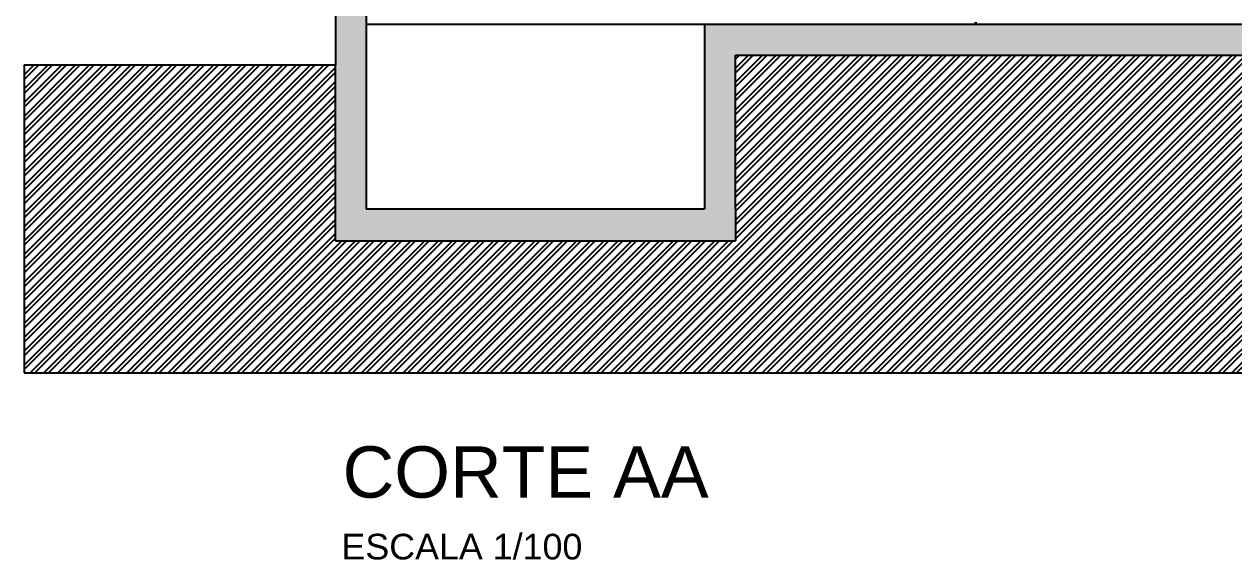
# Model space of a CAD drawing. Header units: millimetres. Extents: x 3675 to 7804, y -1257 to 3701.
# Drawn here: x 3675 to 4854, y -1257 to -734 of the extents above; entities that cross this region are included whole.
import ezdxf

# ---------------------------------------------------------------- set-up
doc = ezdxf.new("R2010")
doc.units = ezdxf.units.MM
doc.layers.add('L-shrub', color=74, linetype='Continuous', lineweight=35)
doc.layers.add('VS - Parede', color=6, linetype='Continuous')
doc.layers.add('VS - Textos', color=4, linetype='Continuous')
doc.styles.add('100 TEXTO 2.5', font='arial.ttf', dxfattribs={"height": 25})
doc.styles.add('100 TEXTO 5', font='arial.ttf', dxfattribs={"height": 50})

# ---------------------------------------------------------------- blocks, each defined once
blk = doc.blocks.new('a4')
blk.add_line((0, 0), (0.001, 0.0113))
blk = doc.blocks.new('A$C11BA3BBE')
at = {"xscale": 1.757985580985007, "yscale": 1.757985580985007, "zscale": 1.757985580985007}
blk.add_blockref('a4', (1.789, 0), dxfattribs=at)

msp = doc.modelspace()

# ---------------------------------------------------------------- hatches: boundary and pattern name
at = {"layer": 'VS - Parede', "true_color": 0x636466}
h = msp.add_hatch(color=251, dxfattribs=at)
h.dxf.hatch_style = 1
h.paths.add_polyline_path([(4008.14, -19.4), (3978.14, -19.4), (3978.14, -774.4), (3978.16, -945.57), (4368.14, -945.57), (4368.14, -914.4), (4368.14, -764.4), (7244.04, -764.4), (7248.14, -764.4), (7278.14, -764.4), (7278.14, -784.4), (7308.14, -784.4), (7308.14, -804.4), (7803.89, -804.4), (7803.89, -774.4), (7308.14, -774.4), (7308.14, -754.4), (7278.14, -754.4), (7278.14, -734.4), (4338.14, -734.4), (4338.14, -914.4), (4008.14, -914.4), (4008.14, -734.4)])
h.paths.add_polyline_path([(6063.14, -149.4), (6063.14, -524.4), (6408.14, -524.4), (6408.14, -431.4), (6378.14, -431.4), (6378.14, -494.4), (6108.14, -494.4), (6108.14, -19.4), (6063.14, -19.4), (6063.14, -119.4), (5193.14, -119.4), (5193.14, -19.4), (5148.14, -19.4), (5148.14, -494.4), (4908.14, -494.4), (4908.14, -431.4), (4878.14, -431.4), (4878.14, -524.4), (5193.14, -524.4), (5193.14, -149.4)], flags=17)
h = msp.add_hatch(dxfattribs=at)
h.set_pattern_fill('ANSI32', color=251)
h.set_pattern_definition([(45, (-4e-12, -1023.574), (-6.735192, 6.735192), []), (45, (4.49, -1023.574), (-6.735192, 6.735192), [])])
h.paths.add_polyline_path([(7803.89, -1074.4), (7803.89, -804.4), (7308.14, -804.4), (7308.14, -784.4), (7278.14, -784.4), (7278.14, -764.4), (7248.14, -764.4), (7244.04, -764.4), (4368.14, -764.4), (4368.14, -914.4), (4368.14, -945.57), (3978.16, -945.57), (3978.14, -774.4), (3674.7, -774.4), (3674.7, -1074.4)])

# ---------------------------------------------------------------- linework, layer by layer
at = {"layer": 'VS - Parede'}
for p, q in [((3978.14, -19.4), (3978.14, -774.4)), ((4008.14, -19.4), (4008.14, -734.4)), ((4008.14, -734.4), (4008.14, -914.4)), ((4008.14, -734.4), (4008.14, -914.4)), ((4008.14, -734.4), (4338.14, -734.4)), ((4338.14, -734.4), (4338.14, -914.4)), ((4338.14, -734.4), (7278.14, -734.4)), ((4368.14, -914.4), (4368.14, -764.4)), ((4368.14, -764.4), (7244.04, -764.4)), ((3978.14, -774.4), (3674.7, -774.4)), ((3674.7, -774.4), (3674.7, -1074.4)), ((3978.16, -945.57), (3978.14, -774.4)), ((4008.14, -914.4), (4338.14, -914.4)), ((4368.14, -914.4), (4368.14, -945.57)), ((3978.16, -945.57), (4368.14, -945.57)), ((3674.7, -1074.4), (7803.89, -1074.4))]:
    msp.add_line(p, q, dxfattribs=at)

# ---------------------------------------------------------------- block references
at = {"layer": 'L-shrub', "xscale": 102.2617952794016, "yscale": 102.2617952794016, "zscale": 102.2617952794016}
msp.add_blockref('A$C11BA3BBE', (4419.53, -734.4), dxfattribs=at)

# ---------------------------------------------------------------- texts
at = {"layer": 'VS - Textos', "insert": (3985.13, -1145.99), "char_height": 50, "width": 516.1903, "attachment_point": 1, "style": '100 TEXTO 5'}
msp.add_mtext('CORTE AA', dxfattribs=at)
at = {"layer": 'VS - Textos', "insert": (3984.07, -1231.26), "char_height": 25, "attachment_point": 1, "style": '100 TEXTO 2.5'}
msp.add_mtext_dynamic_manual_height_columns('ESCALA 1/100', width=665.3839, gutter_width=250, heights=[0], dxfattribs=at)

doc.saveas('drawing.dxf')
